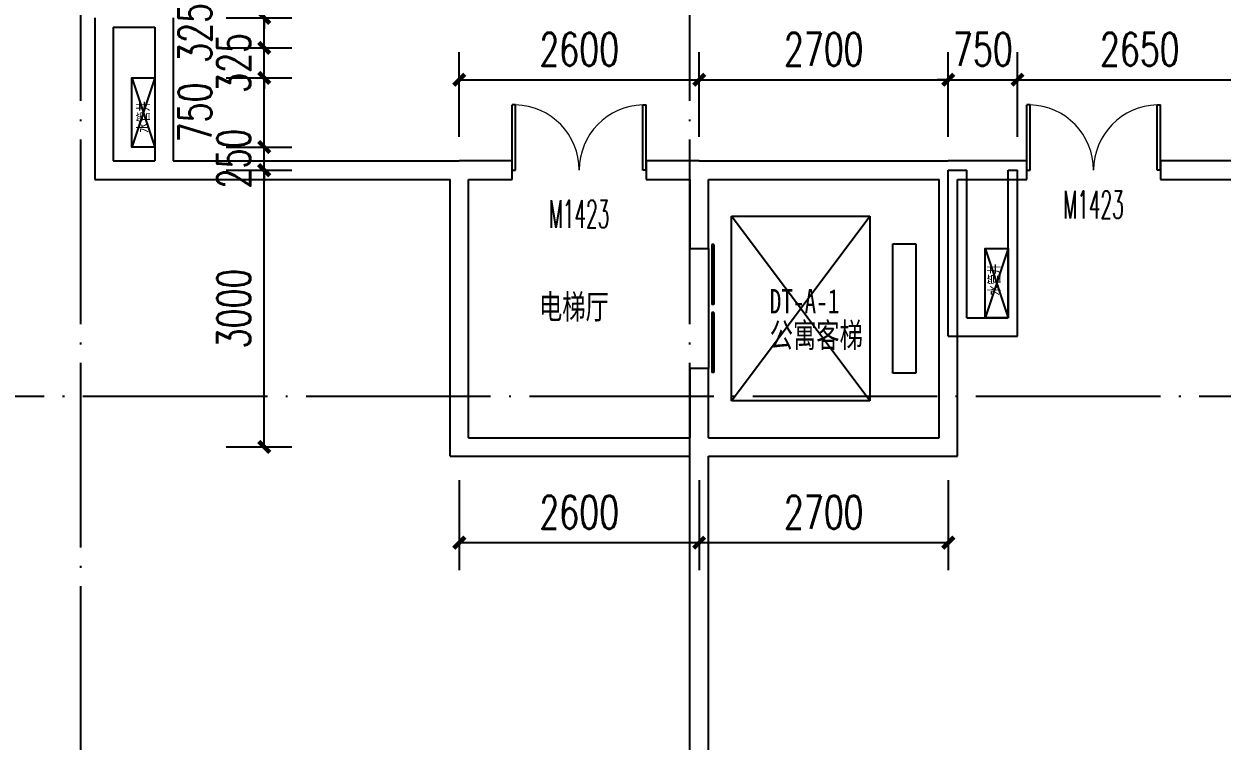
# Model space of a CAD drawing. Header units: millimetres. Extents: x 11476074 to 24729458, y -1239991 to 2813188.
# Drawn here: x 12564179 to 12577164, y 365376 to 373147 of the extents above; entities that cross this region are included whole.
import ezdxf

# ---------------------------------------------------------------- set-up
doc = ezdxf.new("R2010")
doc.units = ezdxf.units.MM
doc.header["$LTSCALE"] = 1000
doc.linetypes.add('DOTE', pattern=[2.42, 2, -0.2, 0.02, -0.2])
for name, color, linetype in [('A-ANNO-TEXT', 7, 'Continuous'), ('A-AXIS', 18, 'DOTE'), ('A-DOOR', 2, 'Continuous'), ('A-FLOR-EVTR', 2, 'Continuous'), ('A-WALL', 5, 'Continuous'), ('A-WIND-IDEN', 211, 'Continuous'), ('GZDI-J建筑-楼板开洞', 251, 'Continuous'), ('GZDI1228', 20, 'Continuous'), ('PUB_DIM', 3, 'Continuous'), ('排水沟', 133, 'Continuous')]:
    doc.layers.add(name, color=color, linetype=linetype)
doc.styles.add('_TCH_DIM_T3', font='SIMPLEX', dxfattribs={"width": 0.705882, "bigfont": 'GBCBIG'})
doc.styles.add('_TCH_WINDOW', font='SIMPLEX', dxfattribs={"width": 0.7, "bigfont": 'GBCBIG'})
doc.styles.add('CCD_DIM', font='ARCHS.SHX', dxfattribs={"width": 0.7})
doc.styles.add('TITXV', font='', dxfattribs={"width": 0.7})
doc.styles.get('TITXV').set_extended_font_data('SimSun')
doc.dimstyles.new('_TCH_ARCH&&120', dxfattribs={"dimtxt": 357, "dimasz": 120, "dimexe": 300, "dimexo": 360, "dimgap": 151.5, "dimtad": 1, "dimdec": 0, "dimzin": 0, "dimdsep": 46, "dimtxsty": '_TCH_DIM_T3', "dimblk": 'ARCHTICK', "dimcen": 0.09, "dimclrt": 7, "dimazin": 2, "dimtfac": 1, "dimtdec": 0, "dimtix": 1, "dimtmove": 2, "dimatfit": 3, "dimfxl": 0, "dimtolj": 1, "dimtzin": 0, "dimarcsym": 0})

# ---------------------------------------------------------------- blocks, each defined once
blk = doc.blocks.new('4fgjg')
at = {"layer": 'A-WALL'}
for p, q in [((14400, -32650), (14400, -30850)), ((14400, -30850), (14600, -30850)), ((14600, -32450), (14600, -30850)), ((15050, -32450), (15050, -30850)), ((15050, -30850), (15150, -30850)), ((15150, -32650), (15150, -30850)), ((14600, -32450), (15050, -32450)), ((14400, -32650), (15150, -32650))]:
    blk.add_line(p, q, dxfattribs=at)
at = {"layer": 'GZDI-J建筑-楼板开洞'}
for p, q in [((5550, -29850), (5800, -30601)), ((5800, -29850), (5550, -30600)), ((14800, -31700), (15050, -32450)), ((15050, -31700), (14800, -32450))]:
    blk.add_line(p, q, dxfattribs=at)
for points in [[(5800, -30600), (5550, -30600), (5550, -29850), (5800, -29850)], [(15050, -32450), (14800, -32450), (14800, -31700), (15050, -31700)]]:
    blk.add_lwpolyline(points, close=True, dxfattribs=at)
at = {"layer": 'GZDI1228', "char_height": 120, "attachment_point": 1, "rotation": 90, "style": 'CCD_DIM'}
for insert in [(5614, -30445), (14836, -32207)]:
    blk.add_mtext_dynamic_manual_height_columns('{\\fSimSun|b0|i0|c134|p2;水管井}', width=378.78, gutter_width=1500, heights=[0], dxfattribs=dict(at, insert=insert))
blk = doc.blocks.new('qlzw')
at = {"layer": 'A-AXIS'}
for p, q in [((12431366.8, 979989.8, 0), (12431366.8, 1082989.8)), ((12437966.8, 979989.8, 0), (12437966.8, 1082989.8)), ((12416866.8, 1000989.8), (12486866.8, 1000989.8))]:
    blk.add_line(p, q, dxfattribs=at)
blk = doc.blocks.new('_ArchTick')
at = {"color": 0, "linetype": 'ByBlock', "const_width": 0.4}
blk.add_lwpolyline([(-0.5, -0.5), (0.5, 0.5)], dxfattribs=at)
blk = doc.blocks.new('*D5012')
at = {"layer": 'Defpoints', "color": 0, "transparency": 16777216}
for p in [(12571497, 372543), (12568897, 371563), (12571497, 371563)]:
    blk.add_point(p, dxfattribs=at)
at = {"layer": 'PUB_DIM', "color": 0, "lineweight": -2, "transparency": 16777216}
for p, q in [((12568897, 371923), (12568897, 372843)), ((12571497, 371923), (12571497, 372843)), ((12568897, 372543), (12571497, 372543))]:
    blk.add_line(p, q, dxfattribs=at)
at = {"layer": 'PUB_DIM', "color": 0, "lineweight": -2, "transparency": 16777216, "xscale": 120, "yscale": 120, "zscale": 120, "rotation": 180}
blk.add_blockref('_ArchTick', (12568897, 372543), dxfattribs=at)
at = {"layer": 'PUB_DIM', "color": 0, "lineweight": -2, "transparency": 16777216, "xscale": 120, "yscale": 120, "zscale": 120}
blk.add_blockref('_ArchTick', (12571497, 372543), dxfattribs=at)
at = {"layer": 'PUB_DIM', "color": 7, "transparency": 16777216, "insert": (12570197, 372873), "char_height": 357, "attachment_point": 5, "style": '_TCH_DIM_T3'}
blk.add_mtext('\\A1;2600', dxfattribs=at)
blk = doc.blocks.new('*D5013')
at = {"layer": 'Defpoints', "color": 0, "transparency": 16777216}
for p in [(12574197, 372543), (12571497, 371563), (12574197, 371563)]:
    blk.add_point(p, dxfattribs=at)
at = {"layer": 'PUB_DIM', "color": 0, "lineweight": -2, "transparency": 16777216}
for p, q in [((12571497, 371923), (12571497, 372843)), ((12574197, 371923), (12574197, 372843)), ((12571497, 372543), (12574197, 372543))]:
    blk.add_line(p, q, dxfattribs=at)
at = {"layer": 'PUB_DIM', "color": 0, "lineweight": -2, "transparency": 16777216, "xscale": 120, "yscale": 120, "zscale": 120, "rotation": 180}
blk.add_blockref('_ArchTick', (12571497, 372543), dxfattribs=at)
at = {"layer": 'PUB_DIM', "color": 0, "lineweight": -2, "transparency": 16777216, "xscale": 120, "yscale": 120, "zscale": 120}
blk.add_blockref('_ArchTick', (12574197, 372543), dxfattribs=at)
at = {"layer": 'PUB_DIM', "color": 7, "transparency": 16777216, "insert": (12572847, 372873), "char_height": 357, "attachment_point": 5, "style": '_TCH_DIM_T3'}
blk.add_mtext('\\A1;2700', dxfattribs=at)
blk = doc.blocks.new('*D5014')
at = {"layer": 'Defpoints', "color": 0, "transparency": 16777216}
for p in [(12574947, 372543), (12574197, 371563), (12574947, 371563)]:
    blk.add_point(p, dxfattribs=at)
at = {"layer": 'PUB_DIM', "color": 0, "lineweight": -2, "transparency": 16777216}
for p, q in [((12574197, 371923), (12574197, 372843)), ((12574947, 371923), (12574947, 372843)), ((12574197, 372543), (12574077, 372543)), ((12574197, 372543), (12574947, 372543)), ((12574947, 372543), (12575067, 372543))]:
    blk.add_line(p, q, dxfattribs=at)
at = {"layer": 'PUB_DIM', "color": 0, "lineweight": -2, "transparency": 16777216, "xscale": 120, "yscale": 120, "zscale": 120}
blk.add_blockref('_ArchTick', (12574197, 372543), dxfattribs=at)
at = {"layer": 'PUB_DIM', "color": 0, "lineweight": -2, "transparency": 16777216, "xscale": 120, "yscale": 120, "zscale": 120, "rotation": 180}
blk.add_blockref('_ArchTick', (12574947, 372543), dxfattribs=at)
at = {"layer": 'PUB_DIM', "color": 7, "transparency": 16777216, "insert": (12574572, 372873), "char_height": 357, "attachment_point": 5, "style": '_TCH_DIM_T3'}
blk.add_mtext('\\A1;750', dxfattribs=at)
blk = doc.blocks.new('*D5015')
at = {"layer": 'Defpoints', "color": 0, "transparency": 16777216}
for p in [(12577597, 372543), (12574947, 371563), (12577597, 371563)]:
    blk.add_point(p, dxfattribs=at)
at = {"layer": 'PUB_DIM', "color": 0, "lineweight": -2, "transparency": 16777216}
for p, q in [((12574947, 371923), (12574947, 372843)), ((12577597, 371923), (12577597, 372843)), ((12574947, 372543), (12577597, 372543))]:
    blk.add_line(p, q, dxfattribs=at)
at = {"layer": 'PUB_DIM', "color": 0, "lineweight": -2, "transparency": 16777216, "xscale": 120, "yscale": 120, "zscale": 120, "rotation": 180}
blk.add_blockref('_ArchTick', (12574947, 372543), dxfattribs=at)
at = {"layer": 'PUB_DIM', "color": 0, "lineweight": -2, "transparency": 16777216, "xscale": 120, "yscale": 120, "zscale": 120}
blk.add_blockref('_ArchTick', (12577597, 372543), dxfattribs=at)
at = {"layer": 'PUB_DIM', "color": 7, "transparency": 16777216, "insert": (12576272, 372873), "char_height": 357, "attachment_point": 5, "style": '_TCH_DIM_T3'}
blk.add_mtext('\\A1;2650', dxfattribs=at)
blk = doc.blocks.new('*D5034')
at = {"layer": 'Defpoints', "color": 0, "transparency": 16777216}
for p in [(12568897, 368563), (12571497, 368563), (12571497, 367526)]:
    blk.add_point(p, dxfattribs=at)
at = {"layer": 'PUB_DIM', "color": 0, "lineweight": -2, "transparency": 16777216}
for p, q in [((12568897, 368203), (12568897, 367226)), ((12571497, 368203), (12571497, 367226)), ((12568897, 367526), (12571497, 367526))]:
    blk.add_line(p, q, dxfattribs=at)
at = {"layer": 'PUB_DIM', "color": 0, "lineweight": -2, "transparency": 16777216, "xscale": 120, "yscale": 120, "zscale": 120, "rotation": 180}
blk.add_blockref('_ArchTick', (12568897, 367526), dxfattribs=at)
at = {"layer": 'PUB_DIM', "color": 0, "lineweight": -2, "transparency": 16777216, "xscale": 120, "yscale": 120, "zscale": 120}
blk.add_blockref('_ArchTick', (12571497, 367526), dxfattribs=at)
at = {"layer": 'PUB_DIM', "color": 7, "transparency": 16777216, "insert": (12570197, 367856), "char_height": 357, "attachment_point": 5, "style": '_TCH_DIM_T3'}
blk.add_mtext('\\A1;2600', dxfattribs=at)
blk = doc.blocks.new('*D5035')
at = {"layer": 'Defpoints', "color": 0, "transparency": 16777216}
for p in [(12571497, 368563), (12574197, 368563), (12574197, 367526)]:
    blk.add_point(p, dxfattribs=at)
at = {"layer": 'PUB_DIM', "color": 0, "lineweight": -2, "transparency": 16777216}
for p, q in [((12571497, 368203), (12571497, 367226)), ((12574197, 368203), (12574197, 367226)), ((12571497, 367526), (12574197, 367526))]:
    blk.add_line(p, q, dxfattribs=at)
at = {"layer": 'PUB_DIM', "color": 0, "lineweight": -2, "transparency": 16777216, "xscale": 120, "yscale": 120, "zscale": 120, "rotation": 180}
blk.add_blockref('_ArchTick', (12571497, 367526), dxfattribs=at)
at = {"layer": 'PUB_DIM', "color": 0, "lineweight": -2, "transparency": 16777216, "xscale": 120, "yscale": 120, "zscale": 120}
blk.add_blockref('_ArchTick', (12574197, 367526), dxfattribs=at)
at = {"layer": 'PUB_DIM', "color": 7, "transparency": 16777216, "insert": (12572847, 367856), "char_height": 357, "attachment_point": 5, "style": '_TCH_DIM_T3'}
blk.add_mtext('\\A1;2700', dxfattribs=at)
blk = doc.blocks.new('*D5056')
at = {"layer": 'Defpoints', "color": 0, "transparency": 16777216}
for p in [(12566010, 374263), (12566783, 374263), (12566010, 373213)]:
    blk.add_point(p, dxfattribs=at)
at = {"layer": 'PUB_DIM', "color": 0, "lineweight": -2, "transparency": 16777216}
for p, q in [((12566783, 374263), (12566783, 374383)), ((12566370, 374263), (12567083, 374263)), ((12566783, 373213), (12566783, 374263)), ((12566370, 373213), (12567083, 373213)), ((12566783, 373213), (12566783, 373093))]:
    blk.add_line(p, q, dxfattribs=at)
at = {"layer": 'PUB_DIM', "color": 0, "lineweight": -2, "transparency": 16777216, "xscale": 120, "yscale": 120, "zscale": 120}
for p, rotation in [((12566783, 374263), 270), ((12566783, 373213), 90)]:
    blk.add_blockref('_ArchTick', p, dxfattribs=dict(at, rotation=rotation))
at = {"layer": 'PUB_DIM', "color": 7, "transparency": 16777216, "insert": (12566453, 373738), "char_height": 357, "attachment_point": 5, "rotation": 90, "style": '_TCH_DIM_T3'}
blk.add_mtext('\\A1;1050', dxfattribs=at)
blk = doc.blocks.new('*D5057')
at = {"layer": 'Defpoints', "color": 0, "transparency": 16777216}
for p in [(12566010, 373213), (12566783, 373213), (12566010, 372888)]:
    blk.add_point(p, dxfattribs=at)
at = {"layer": 'PUB_DIM', "color": 0, "lineweight": -2, "transparency": 16777216}
for p, q in [((12566370, 373213), (12567083, 373213)), ((12566783, 372888), (12566783, 373213)), ((12566370, 372888), (12567083, 372888))]:
    blk.add_line(p, q, dxfattribs=at)
at = {"layer": 'PUB_DIM', "color": 0, "lineweight": -2, "transparency": 16777216, "xscale": 120, "yscale": 120, "zscale": 120}
for p, rotation in [((12566783, 373213), 90), ((12566783, 372888), 270)]:
    blk.add_blockref('_ArchTick', p, dxfattribs=dict(at, rotation=rotation))
at = {"layer": 'PUB_DIM', "color": 7, "transparency": 16777216, "insert": (12566033, 373050), "char_height": 357, "attachment_point": 5, "rotation": 90, "style": '_TCH_DIM_T3'}
blk.add_mtext('\\A1;325', dxfattribs=at)
blk = doc.blocks.new('*D5058')
at = {"layer": 'Defpoints', "color": 0, "transparency": 16777216}
for p in [(12566010, 372888), (12566783, 372888), (12566010, 372563)]:
    blk.add_point(p, dxfattribs=at)
at = {"layer": 'PUB_DIM', "color": 0, "lineweight": -2, "transparency": 16777216}
for p, q in [((12566783, 372888), (12566783, 373008)), ((12566370, 372888), (12567083, 372888)), ((12566783, 372563), (12566783, 372888)), ((12566370, 372563), (12567083, 372563)), ((12566783, 372563), (12566783, 372443))]:
    blk.add_line(p, q, dxfattribs=at)
at = {"layer": 'PUB_DIM', "color": 0, "lineweight": -2, "transparency": 16777216, "xscale": 120, "yscale": 120, "zscale": 120}
for p, rotation in [((12566783, 372888), 270), ((12566783, 372563), 90)]:
    blk.add_blockref('_ArchTick', p, dxfattribs=dict(at, rotation=rotation))
at = {"layer": 'PUB_DIM', "color": 7, "transparency": 16777216, "insert": (12566453, 372725), "char_height": 357, "attachment_point": 5, "rotation": 90, "style": '_TCH_DIM_T3'}
blk.add_mtext('\\A1;325', dxfattribs=at)
blk = doc.blocks.new('*D5059')
at = {"layer": 'Defpoints', "color": 0, "transparency": 16777216}
for p in [(12566010, 372563), (12566783, 372563), (12566010, 371813)]:
    blk.add_point(p, dxfattribs=at)
at = {"layer": 'PUB_DIM', "color": 0, "lineweight": -2, "transparency": 16777216}
for p, q in [((12566370, 372563), (12567083, 372563)), ((12566783, 371813), (12566783, 372563)), ((12566370, 371813), (12567083, 371813))]:
    blk.add_line(p, q, dxfattribs=at)
at = {"layer": 'PUB_DIM', "color": 0, "lineweight": -2, "transparency": 16777216, "xscale": 120, "yscale": 120, "zscale": 120}
for p, rotation in [((12566783, 372563), 90), ((12566783, 371813), 270)]:
    blk.add_blockref('_ArchTick', p, dxfattribs=dict(at, rotation=rotation))
at = {"layer": 'PUB_DIM', "color": 7, "transparency": 16777216, "insert": (12566033, 372188), "char_height": 357, "attachment_point": 5, "rotation": 90, "style": '_TCH_DIM_T3'}
blk.add_mtext('\\A1;750', dxfattribs=at)
blk = doc.blocks.new('*D5060')
at = {"layer": 'Defpoints', "color": 0, "transparency": 16777216}
for p in [(12566010, 371813), (12566783, 371813), (12566010, 371563)]:
    blk.add_point(p, dxfattribs=at)
at = {"layer": 'PUB_DIM', "color": 0, "lineweight": -2, "transparency": 16777216}
for p, q in [((12566783, 371813), (12566783, 371933)), ((12566370, 371813), (12567083, 371813)), ((12566783, 371563), (12566783, 371813)), ((12566370, 371563), (12567083, 371563)), ((12566783, 371563), (12566783, 371443))]:
    blk.add_line(p, q, dxfattribs=at)
at = {"layer": 'PUB_DIM', "color": 0, "lineweight": -2, "transparency": 16777216, "xscale": 120, "yscale": 120, "zscale": 120}
for p, rotation in [((12566783, 371813), 270), ((12566783, 371563), 90)]:
    blk.add_blockref('_ArchTick', p, dxfattribs=dict(at, rotation=rotation))
at = {"layer": 'PUB_DIM', "color": 7, "transparency": 16777216, "insert": (12566453, 371688), "char_height": 357, "attachment_point": 5, "rotation": 90, "style": '_TCH_DIM_T3'}
blk.add_mtext('\\A1;250', dxfattribs=at)
blk = doc.blocks.new('*D5061')
at = {"layer": 'Defpoints', "color": 0, "transparency": 16777216}
for p in [(12566010, 371563), (12566783, 371563), (12566010, 368563)]:
    blk.add_point(p, dxfattribs=at)
at = {"layer": 'PUB_DIM', "color": 0, "lineweight": -2, "transparency": 16777216}
for p, q in [((12566370, 371563), (12567083, 371563)), ((12566783, 368563), (12566783, 371563)), ((12566370, 368563), (12567083, 368563))]:
    blk.add_line(p, q, dxfattribs=at)
at = {"layer": 'PUB_DIM', "color": 0, "lineweight": -2, "transparency": 16777216, "xscale": 120, "yscale": 120, "zscale": 120}
for p, rotation in [((12566783, 371563), 90), ((12566783, 368563), 270)]:
    blk.add_blockref('_ArchTick', p, dxfattribs=dict(at, rotation=rotation))
at = {"layer": 'PUB_DIM', "color": 7, "transparency": 16777216, "insert": (12566453, 370063), "char_height": 357, "attachment_point": 5, "rotation": 90, "style": '_TCH_DIM_T3'}
blk.add_mtext('\\A1;3000', dxfattribs=at)
blk = doc.blocks.new('$DorLib2D$00000002')
for p, q in [((-0.5, 0), (-0.5, 0.4875)), ((-0.475, 0.4875), (-0.5, 0.4875)), ((-0.475, 0), (-0.475, 0.4875)), ((0.475, 0), (0.475, 0.4875)), ((0.475, 0.4875), (0.5, 0.4875)), ((0.5, 0), (0.5, 0.4875)), ((-0.5, 0), (-0.475, 0)), ((0.5, 0), (0.475, 0))]:
    blk.add_line(p, q)
at = {"lineweight": 13}
for centre, start, end in [((-0.4875, 0), 0, 88.53072), ((0.4875, 0), 91.46928, 180)]:
    blk.add_arc(centre, 0.4875, start, end, dxfattribs=at)
blk = doc.blocks.new('$DORLIB2D$00000127')
at = {"color": 0}
for points in [[(-0.5333, 0.7949), (-0.5333, 0.6904)], [(-0.0333, 0.7949), (-0.5333, 0.7949)], [(-0.0333, 0.7949), (-0.0333, 0.6904)], [(0.5333, 0.7949), (0.0333, 0.7949)], [(0.0333, 0.7949), (0.0333, 0.6904)], [(0.5333, 0.7949), (0.5333, 0.6904)], [(-0.0333, 0.6904), (-0.5333, 0.6904)], [(0.5333, 0.6904), (0.0333, 0.6904)], [(0.5, 0.5), (-0.5, 0.5)]]:
    blk.add_lwpolyline(points, dxfattribs=at)

msp = doc.modelspace()

# ---------------------------------------------------------------- linework, layer by layer
at = {"layer": 'A-FLOR-EVTR'}
for p, q in [((12571846.8, 369063.2), (12571846.8, 371063.2)), ((12571846.8, 371063.2), (12573346.8, 371063.2)), ((12573346.8, 369063.2), (12571846.8, 371063.2)), ((12571846.8, 369063.2), (12573346.8, 371063.2)), ((12573346.8, 371063.2), (12573346.8, 369063.2)), ((12573596.8, 369363.2), (12573596.8, 370763.2)), ((12573596.8, 370763.2), (12573846.8, 370763.2)), ((12573846.8, 370763.2), (12573846.8, 369363.2)), ((12573846.8, 369363.2), (12573596.8, 369363.2)), ((12573346.8, 369063.2), (12571846.8, 369063.2))]:
    msp.add_line(p, q, dxfattribs=at)
at = {"layer": 'A-WALL'}
for p, q in [((12564947.1, 373213), (12564947.1, 371463.2)), ((12565796.8, 373213), (12565796.8, 371663.2)), ((12565147.1, 373113), (12565596.8, 373113)), ((12565147.1, 373113), (12565147.1, 371663.2)), ((12565596.8, 373113), (12565596.8, 371663.2)), ((12565147.1, 371663.2), (12565596.8, 371663.2)), ((12565796.8, 371663.2), (12568896.8, 371663.2)), ((12569471.8, 371663.2), (12568896.8, 371663.2)), ((12569471.8, 371463.2), (12569471.8, 371663.2)), ((12571496.8, 371663.2), (12570921.8, 371663.2)), ((12570921.8, 371663.2), (12570921.8, 371463.2)), ((12571496.8, 371663.2), (12574196.8, 371663.2)), ((12575046.8, 371663.2), (12574196.8, 371663.2)), ((12575046.8, 371463.2), (12575046.8, 371663.2)), ((12577596.8, 371663.2), (12576496.8, 371663.2)), ((12576496.8, 371663.2), (12576496.8, 371463.2)), ((12564947.1, 371463.2), (12565696.8, 371463.2)), ((12565696.8, 371463.2), (12568796.8, 371463.2)), ((12568796.8, 368463.2), (12568796.8, 371463.2)), ((12568996.8, 371463.2), (12569471.8, 371463.2)), ((12568996.8, 368663.2), (12568996.8, 371463.2)), ((12570921.8, 371463.2), (12571396.8, 371463.2)), ((12571396.8, 371463.2), (12571396.8, 370713.2)), ((12571596.8, 370713.2), (12571596.8, 371463.2)), ((12571596.8, 371463.2), (12574096.8, 371463.2)), ((12574096.8, 368663.2), (12574096.8, 371463.2)), ((12574296.8, 368463.2), (12574296.8, 371463.2)), ((12574296.8, 371463.2), (12575046.8, 371463.2)), ((12576496.8, 371463.2), (12577596.8, 371463.2)), ((12571396.8, 370713.2), (12571596.8, 370713.2)), ((12571596.8, 369413.2), (12571396.8, 369413.2)), ((12571396.8, 369413.2), (12571396.8, 368663.2)), ((12571596.8, 368663.2), (12571596.8, 369413.2)), ((12568996.8, 368663.2), (12571396.8, 368663.2)), ((12571596.8, 368663.2), (12574096.8, 368663.2)), ((12568796.8, 368463.2), (12571396.8, 368463.2)), ((12571396.8, 363313.2), (12571396.8, 368463.2)), ((12571596.8, 363313.2), (12571596.8, 368463.2)), ((12571596.8, 368463.2), (12574296.8, 368463.2))]:
    msp.add_line(p, q, dxfattribs=at)

# ---------------------------------------------------------------- block references
msp.add_blockref('4fgjg', (12559796.8, 402413.2))
at = {"layer": 'A-DOOR'}
ref = msp.add_blockref('$DorLib2D$00000002', (12570196.8, 371563.2), dxfattribs=dict(at, xscale=1450, yscale=1450, zscale=1450))
ref.add_attrib('A', 'M1423', (12569867.8, 370939.5), dxfattribs={"layer": 'A-WIND-IDEN', "height": 297.5, "style": '_TCH_WINDOW', "width": 0.494118})
ref = msp.add_blockref('$DorLib2D$00000002', (12575771.8, 371563.2), dxfattribs=dict(at, xscale=1450, yscale=1450, zscale=1450, rotation=359.9999999989454))
ref.add_attrib('A', 'M1423', (12575442.8, 371039.5), dxfattribs={"layer": 'A-WIND-IDEN', "height": 297.5, "style": '_TCH_WINDOW', "width": 0.494118})
at = {"layer": 'A-DOOR', "xscale": 1300, "yscale": -200, "zscale": 1300, "rotation": 90}
msp.add_blockref('$DORLIB2D$00000127', (12571496.8, 370063.2), dxfattribs=at)
at = {"layer": '排水沟'}
msp.add_blockref('qlzw', (133430, -631876.5), dxfattribs=at)

# ---------------------------------------------------------------- texts
at = {"layer": 'A-ANNO-TEXT', "style": 'TITXV', "width": 0.7}
for s, p in [('电梯厅', (12569760.5, 369950.2)), ('DT-A-1', (12572261.5, 370010)), ('公寓客梯', (12572261.5, 369642.1))]:
    msp.add_text(s, height=264.35, dxfattribs=at).set_placement(p)

# ---------------------------------------------------------------- dimensions: what is measured, and where the dimension line sits
at = {"layer": 'PUB_DIM'}
for p1, p2, distance, picture, middle in [((12566009.8, 373213), (12566009.8, 374263.2), -773.2, '*D5056', (12566453, 373738.1)), ((12566009.8, 372563), (12566009.8, 372888), -773.2, '*D5058', (12566453, 372725.5)), ((12568896.8, 371563.2), (12571496.8, 371563.2), 979.8, '*D5012', (12570196.8, 372873)), ((12571496.8, 371563.2), (12574196.8, 371563.2), 979.8, '*D5013', (12572846.8, 372873)), ((12574196.8, 371563.2), (12574946.8, 371563.2), 979.8, '*D5014', (12574571.8, 372873)), ((12574946.8, 371563.2), (12577596.8, 371563.2), 979.8, '*D5015', (12576271.8, 372873)), ((12566009.8, 371563.2), (12566009.8, 371813), -773.2, '*D5060', (12566453, 371688.1)), ((12566009.8, 368563.2), (12566009.8, 371563.2), -773.2, '*D5061', (12566453, 370063.2)), ((12568896.8, 368563.2), (12571496.8, 368563.2), -1037.2, '*D5034', (12570196.8, 367856)), ((12571496.8, 368563.2), (12574196.8, 368563.2), -1037.2, '*D5035', (12572846.8, 367856))]:
    dim = msp.add_aligned_dim(p1=p1, p2=p2, distance=distance, dimstyle='_TCH_ARCH&&120', dxfattribs=at)
    dim.commit()
    dim.dimension.update_dxf_attribs({"geometry": picture, "text_midpoint": middle})
for base, p1, p2, picture, middle in [((12566783, 373213), (12566009.8, 372888), (12566009.8, 373213), '*D5057', (12566033, 373050.5)), ((12566783, 372563), (12566009.8, 371813), (12566009.8, 372563), '*D5059', (12566033, 372188))]:
    dim = msp.add_linear_dim(base=base, p1=p1, p2=p2, angle=90, dimstyle='_TCH_ARCH&&120', dxfattribs=at)
    dim.commit()
    dim.dimension.update_dxf_attribs({"geometry": picture, "text_midpoint": middle, "dimtype": 129})

doc.saveas('drawing.dxf')
